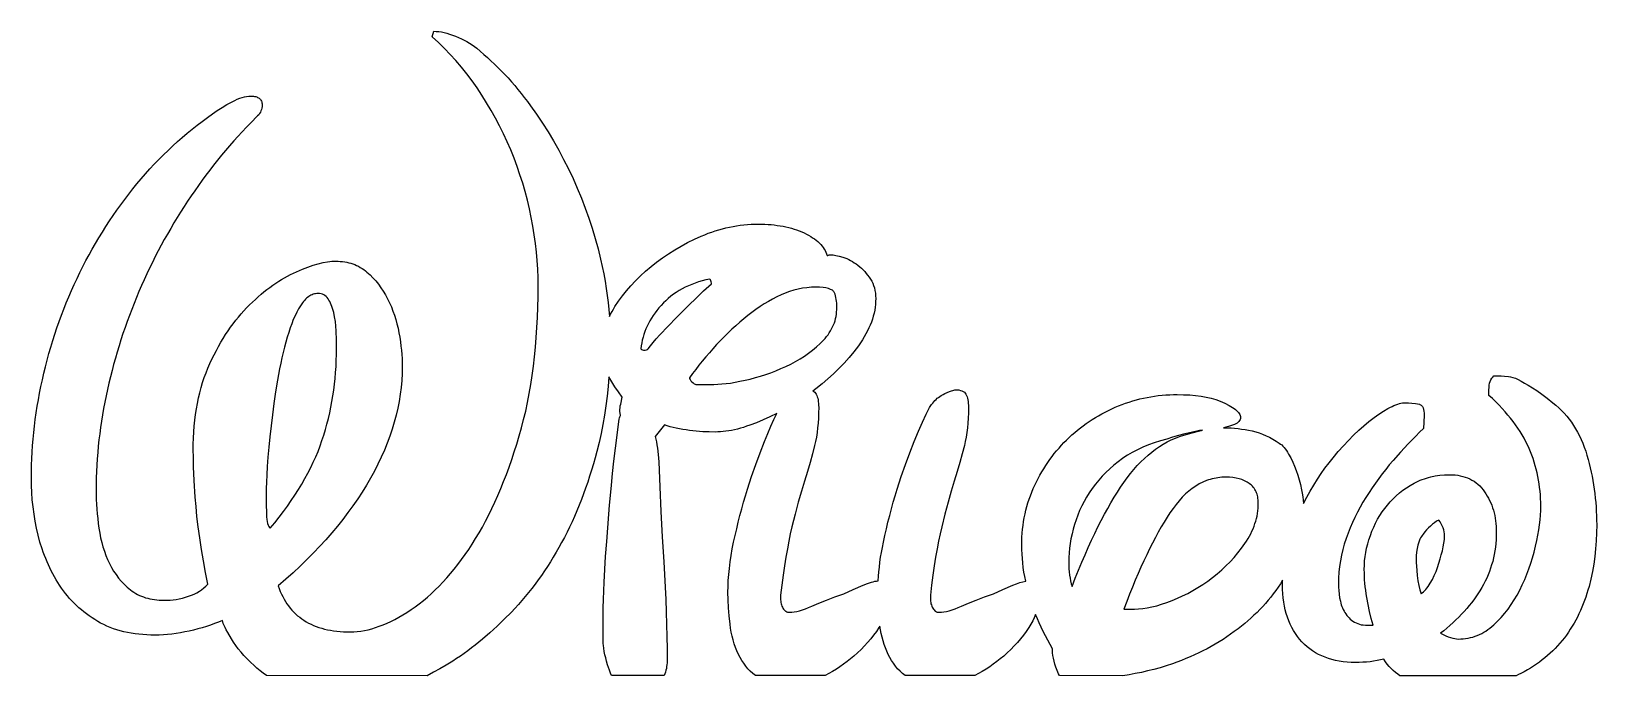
# Model space of a CAD drawing. Extents: x 43 to 208, y 24 to 92.
import ezdxf

# ---------------------------------------------------------------- set-up
doc = ezdxf.new("R2010")
doc.units = 0
doc.layers.add('CAMADA_1', color=18, linetype='CONTINUOUS')

msp = doc.modelspace()

# ---------------------------------------------------------------- linework, layer by layer
at = {"layer": 'CAMADA_1'}
for points in [[(67.63, 23.82), (67.28, 24.08), (66.93, 24.34), (66.61, 24.61), (66.3, 24.89), (65.92, 25.24), (65.57, 25.59), (65.24, 25.95), (64.93, 26.3), (64.64, 26.65), (64.38, 27), (64.13, 27.35), (63.91, 27.71), (63.53, 28.35), (63.37, 28.64), (63.25, 28.89), (63.14, 29.12), (63.06, 29.31), (63, 29.48), (62.97, 29.62), (62.56, 29.46), (62.14, 29.3), (61.72, 29.15), (61.28, 29.01), (60.84, 28.87), (60.39, 28.75), (59.94, 28.63), (59.47, 28.52), (59, 28.42), (58.54, 28.33), (58.09, 28.26), (57.64, 28.2), (57.19, 28.15), (56.75, 28.12), (56.32, 28.1), (55.89, 28.09), (55.44, 28.09), (55.01, 28.11), (54.58, 28.14), (54.17, 28.18), (53.76, 28.23), (53.36, 28.29), (52.96, 28.37), (52.58, 28.45), (52.21, 28.55), (51.84, 28.66), (51.49, 28.77), (51.14, 28.91), (50.8, 29.05), (50.47, 29.2), (50.14, 29.36), (49.83, 29.54), (49.52, 29.72), (49.23, 29.92), (48.94, 30.11), (48.65, 30.32), (48.38, 30.53), (48.11, 30.75), (47.85, 30.98), (47.59, 31.21), (47.34, 31.45), (47.1, 31.7), (46.87, 31.96), (46.65, 32.22), (46.43, 32.49), (46.22, 32.76), (46.02, 33.05), (45.82, 33.34), (45.63, 33.63), (45.45, 33.93), (45.27, 34.24), (45.1, 34.55), (44.94, 34.86), (44.78, 35.18), (44.63, 35.5), (44.49, 35.83), (44.35, 36.16), (44.22, 36.5), (44.09, 36.84), (43.97, 37.19), (43.75, 37.9), (43.56, 38.63), (43.39, 39.36), (43.24, 40.1), (43.12, 40.85), (43.02, 41.6), (42.94, 42.35), (42.88, 43.11), (42.85, 43.87), (42.84, 44.64), (42.84, 45.32), (42.86, 46.01), (42.88, 46.69), (42.92, 47.38), (42.96, 48.06), (43.02, 48.75), (43.09, 49.44), (43.17, 50.13), (43.25, 50.82), (43.35, 51.51), (43.46, 52.21), (43.58, 52.9), (43.71, 53.6), (43.85, 54.29), (44, 54.99), (44.16, 55.69), (44.33, 56.38), (44.51, 57.08), (44.69, 57.76), (44.89, 58.45), (45.1, 59.13), (45.31, 59.8), (45.53, 60.47), (45.77, 61.14), (46.01, 61.8), (46.26, 62.46), (46.52, 63.11), (46.79, 63.76), (47.07, 64.4), (47.35, 65.04), (47.65, 65.68), (47.95, 66.31), (48.27, 66.93), (48.59, 67.56), (48.92, 68.17), (49.26, 68.78), (49.6, 69.38), (49.96, 69.98), (50.32, 70.57), (50.69, 71.16), (51.07, 71.74), (51.46, 72.32), (51.86, 72.89), (52.26, 73.45), (52.68, 74.01), (53.1, 74.56), (53.53, 75.11), (53.97, 75.65), (54.41, 76.18), (54.87, 76.71), (55.33, 77.22), (55.79, 77.73), (56.27, 78.22), (56.75, 78.71), (57.24, 79.18), (57.73, 79.65), (58.23, 80.11), (58.74, 80.55), (59.26, 80.99), (59.78, 81.42), (60.31, 81.83), (60.85, 82.24), (61.39, 82.64), (61.94, 83.03), (62.42, 83.37), (62.93, 83.69), (63.45, 84), (63.99, 84.31), (64.27, 84.45), (64.53, 84.57), (64.79, 84.67), (65.04, 84.76), (65.28, 84.82), (65.51, 84.87), (65.74, 84.9), (65.95, 84.91), (66.1, 84.9), (66.23, 84.89), (66.36, 84.87), (66.48, 84.85), (66.58, 84.81), (66.68, 84.77), (66.77, 84.73), (66.85, 84.67), (66.92, 84.61), (66.98, 84.54), (67.03, 84.46), (67.07, 84.38), (67.11, 84.29), (67.13, 84.19), (67.14, 84.08), (67.15, 83.97), (67.14, 83.8), (67.12, 83.64), (67.08, 83.49), (67.03, 83.34), (66.97, 83.2), (66.88, 83.06), (66.79, 82.94), (66.68, 82.82), (65.95, 82.09), (65.5, 81.62), (65.05, 81.14), (64.6, 80.66), (64.16, 80.17), (63.73, 79.67), (63.3, 79.17), (62.87, 78.66), (62.46, 78.15), (62.04, 77.62), (61.64, 77.1), (61.23, 76.57), (60.84, 76.03), (60.44, 75.48), (60.06, 74.93), (59.68, 74.38), (59.3, 73.82), (58.93, 73.25), (58.57, 72.68), (58.21, 72.1), (57.86, 71.53), (57.52, 70.94), (57.18, 70.36), (56.85, 69.77), (56.53, 69.18), (56.21, 68.58), (55.9, 67.98), (55.6, 67.38), (55.3, 66.77), (55.01, 66.16), (54.73, 65.54), (54.45, 64.93), (54.18, 64.3), (53.92, 63.68), (53.66, 63.05), (53.41, 62.42), (53.17, 61.79), (52.94, 61.15), (52.71, 60.51), (52.49, 59.87), (52.28, 59.23), (52.08, 58.58), (51.88, 57.93), (51.69, 57.28), (51.51, 56.63), (51.34, 55.97), (51.17, 55.31), (51.01, 54.65), (50.85, 53.98), (50.71, 53.31), (50.57, 52.65), (50.45, 51.98), (50.33, 51.32), (50.22, 50.65), (50.13, 49.99), (50.04, 49.32), (49.96, 48.66), (49.89, 48), (49.83, 47.33), (49.78, 46.67), (49.73, 46.01), (49.7, 45.34), (49.68, 44.68), (49.66, 44.02), (49.66, 43.36), (49.66, 42.87), (49.68, 42.37), (49.7, 41.88), (49.73, 41.38), (49.78, 40.87), (49.83, 40.37), (49.89, 39.86), (49.96, 39.35), (50.04, 38.84), (50.14, 38.35), (50.25, 37.87), (50.38, 37.4), (50.53, 36.94), (50.69, 36.5), (50.87, 36.06), (51.07, 35.64), (51.28, 35.23), (51.51, 34.84), (51.76, 34.47), (52.03, 34.11), (52.31, 33.78), (52.62, 33.46), (52.94, 33.15), (53.29, 32.87), (53.46, 32.73), (53.65, 32.61), (53.84, 32.49), (54.03, 32.38), (54.24, 32.28), (54.44, 32.19), (54.66, 32.11), (54.87, 32.03), (55.1, 31.97), (55.33, 31.91), (55.56, 31.87), (55.8, 31.83), (56.05, 31.8), (56.3, 31.77), (56.56, 31.76), (56.83, 31.76), (57.15, 31.76), (57.47, 31.78), (57.79, 31.82), (58.11, 31.86), (58.43, 31.92), (58.75, 32), (59.07, 32.08), (59.39, 32.18), (59.7, 32.3), (59.99, 32.42), (60.27, 32.56), (60.54, 32.72), (60.78, 32.88), (61.02, 33.06), (61.23, 33.26), (61.43, 33.46), (61.19, 34.7), (60.96, 35.92), (60.76, 37.13), (60.58, 38.33), (60.42, 39.49), (60.29, 40.6), (60.19, 41.65), (60.11, 42.63), (60, 44.39), (59.94, 45.83), (59.91, 46.9), (59.9, 47.54), (59.9, 48.21), (59.92, 48.86), (59.96, 49.5), (60.01, 50.13), (60.07, 50.75), (60.14, 51.35), (60.23, 51.94), (60.33, 52.52), (60.45, 53.09), (60.58, 53.64), (60.72, 54.18), (60.88, 54.71), (61.05, 55.23), (61.24, 55.74), (61.43, 56.23), (61.65, 56.71), (61.87, 57.18), (62.09, 57.64), (62.33, 58.09), (62.56, 58.52), (62.81, 58.95), (63.05, 59.36), (63.31, 59.76), (63.57, 60.16), (63.83, 60.54), (64.1, 60.91), (64.37, 61.27), (64.65, 61.61), (64.94, 61.95), (65.23, 62.28), (65.52, 62.59), (65.83, 62.9), (66.13, 63.19), (66.44, 63.47), (66.74, 63.75), (67.05, 64.01), (67.35, 64.26), (67.66, 64.51), (67.97, 64.74), (68.28, 64.96), (68.59, 65.18), (68.9, 65.38), (69.21, 65.58), (69.52, 65.76), (69.83, 65.93), (70.15, 66.1), (70.46, 66.25), (70.77, 66.39), (71.39, 66.65), (71.98, 66.88), (72.54, 67.07), (73.07, 67.23), (73.57, 67.35), (74.05, 67.43), (74.27, 67.46), (74.49, 67.49), (74.71, 67.5), (74.91, 67.5), (75.15, 67.5), (75.39, 67.48), (75.62, 67.46), (75.85, 67.43), (76.08, 67.39), (76.29, 67.34), (76.51, 67.28), (76.71, 67.21), (76.92, 67.14), (77.11, 67.05), (77.31, 66.96), (77.49, 66.85), (77.68, 66.74), (77.86, 66.62), (78.03, 66.49), (78.2, 66.35), (78.52, 66.06), (78.83, 65.74), (79.12, 65.42), (79.4, 65.07), (79.67, 64.71), (79.92, 64.34), (80.15, 63.94), (80.37, 63.54), (80.58, 63.12), (80.77, 62.69), (80.94, 62.25), (81.1, 61.81), (81.24, 61.36), (81.36, 60.9), (81.47, 60.43), (81.57, 59.95), (81.65, 59.48), (81.72, 59.01), (81.77, 58.56), (81.82, 58.11), (81.86, 57.67), (81.89, 57.24), (81.9, 56.82), (81.91, 56.41), (81.89, 55.68), (81.86, 54.94), (81.79, 54.2), (81.7, 53.47), (81.58, 52.73), (81.44, 52), (81.27, 51.26), (81.08, 50.53), (80.85, 49.79), (80.61, 49.05), (80.33, 48.32), (80.04, 47.58), (79.71, 46.85), (79.36, 46.11), (78.98, 45.38), (78.58, 44.64), (78.15, 43.91), (77.7, 43.17), (77.22, 42.45), (76.72, 41.72), (76.2, 41), (75.65, 40.28), (75.08, 39.57), (74.49, 38.86), (73.87, 38.15), (73.22, 37.45), (72.55, 36.75), (71.86, 36.05), (71.15, 35.36), (70.41, 34.66), (69.64, 33.98), (68.85, 33.29), (68.96, 32.99), (69.07, 32.7), (69.2, 32.42), (69.33, 32.15), (69.47, 31.89), (69.62, 31.64), (69.77, 31.4), (69.94, 31.17), (70.11, 30.94), (70.29, 30.73), (70.48, 30.52), (70.68, 30.33), (70.89, 30.14), (71.11, 29.97), (71.33, 29.8), (71.56, 29.65), (71.8, 29.5), (72.05, 29.36), (72.31, 29.23), (72.58, 29.11), (72.86, 29.01), (73.14, 28.91), (73.43, 28.82), (73.73, 28.73), (74.04, 28.66), (74.36, 28.6), (74.69, 28.55), (75.02, 28.51), (75.37, 28.47), (75.72, 28.45), (76.08, 28.44), (76.45, 28.43), (76.81, 28.44), (77.18, 28.47), (77.56, 28.51), (77.93, 28.58), (78.32, 28.66), (78.71, 28.76), (79.1, 28.88), (79.5, 29.02), (79.9, 29.17), (80.31, 29.35), (80.72, 29.54), (81.13, 29.75), (81.55, 29.98), (81.98, 30.23), (82.41, 30.49), (82.85, 30.78), (83.28, 31.08), (83.71, 31.4), (84.14, 31.73), (84.56, 32.09), (84.98, 32.46), (85.39, 32.85), (85.8, 33.25), (86.2, 33.68), (86.61, 34.12), (87, 34.58), (87.39, 35.05), (87.78, 35.54), (88.16, 36.05), (88.54, 36.58), (88.92, 37.12), (89.29, 37.69), (89.65, 38.27), (90.01, 38.86), (90.36, 39.48), (90.7, 40.11), (91.03, 40.76), (91.36, 41.43), (91.68, 42.11), (92, 42.82), (92.3, 43.54), (92.6, 44.27), (92.89, 45.03), (93.17, 45.8), (93.45, 46.6), (93.72, 47.4), (93.98, 48.23), (94.23, 49.08), (94.48, 49.94), (94.7, 50.82), (94.92, 51.71), (95.11, 52.62), (95.29, 53.55), (95.46, 54.49), (95.6, 55.46), (95.74, 56.43), (95.86, 57.43), (95.96, 58.44), (96.04, 59.47), (96.11, 60.51), (96.17, 61.57), (96.21, 62.65), (96.23, 63.75), (96.24, 64.86), (96.23, 65.76), (96.19, 66.65), (96.14, 67.56), (96.06, 68.46), (95.96, 69.37), (95.83, 70.28), (95.68, 71.19), (95.51, 72.11), (95.32, 73.02), (95.11, 73.93), (94.87, 74.83), (94.61, 75.72), (94.32, 76.61), (94.02, 77.49), (93.69, 78.37), (93.34, 79.23), (92.97, 80.09), (92.57, 80.94), (92.16, 81.77), (91.73, 82.59), (91.28, 83.4), (90.8, 84.2), (90.31, 84.99), (89.8, 85.76), (89.27, 86.51), (88.72, 87.25), (88.15, 87.95), (87.57, 88.64), (86.97, 89.3), (86.35, 89.93), (85.72, 90.55), (85.06, 91.13), (85.23, 91.73), (85.49, 91.72), (85.76, 91.7), (86.04, 91.66), (86.32, 91.6), (86.61, 91.53), (86.91, 91.44), (87.22, 91.34), (87.54, 91.22), (87.85, 91.09), (88.16, 90.95), (88.45, 90.8), (88.73, 90.64), (89, 90.48), (89.27, 90.31), (89.52, 90.13), (89.76, 89.94), (90.14, 89.63), (90.52, 89.3), (90.89, 88.97), (91.26, 88.63), (91.63, 88.28), (91.99, 87.93), (92.35, 87.56), (92.71, 87.19), (93.06, 86.81), (93.41, 86.41), (93.76, 86.01), (94.1, 85.6), (94.44, 85.19), (94.77, 84.76), (95.1, 84.33), (95.43, 83.88), (96.07, 82.98), (96.68, 82.06), (97.28, 81.12), (97.85, 80.17), (98.4, 79.2), (98.92, 78.22), (99.43, 77.22), (99.91, 76.2), (100.36, 75.18), (100.79, 74.14), (101.2, 73.09), (101.57, 72.03), (101.92, 70.97), (102.24, 69.89), (102.54, 68.81), (102.81, 67.72), (102.98, 66.94), (103.14, 66.17), (103.28, 65.4), (103.41, 64.64), (103.51, 63.89), (103.61, 63.14), (103.68, 62.4), (103.74, 61.67), (103.87, 61.93), (104.02, 62.19), (104.17, 62.45), (104.33, 62.71), (104.71, 63.28), (105.11, 63.84), (105.54, 64.39), (106, 64.92), (106.49, 65.44), (107.01, 65.95), (107.55, 66.45), (108.13, 66.94), (108.72, 67.41), (109.34, 67.86), (109.97, 68.29), (110.62, 68.7), (111.29, 69.09), (111.98, 69.46), (112.69, 69.81), (113.42, 70.14), (113.78, 70.29), (114.15, 70.44), (114.52, 70.57), (114.89, 70.7), (115.27, 70.81), (115.64, 70.92), (116.02, 71.01), (116.39, 71.1), (116.77, 71.17), (117.14, 71.24), (117.52, 71.29), (117.9, 71.34), (118.28, 71.37), (118.66, 71.4), (119.05, 71.41), (119.43, 71.42), (120.12, 71.4), (120.46, 71.38), (120.79, 71.36), (121.11, 71.32), (121.43, 71.28), (121.74, 71.24), (122.04, 71.18), (122.34, 71.12), (122.63, 71.05), (122.92, 70.97), (123.2, 70.89), (123.47, 70.8), (123.74, 70.7), (124, 70.59), (124.25, 70.48), (124.49, 70.36), (124.73, 70.24), (124.95, 70.11), (125.15, 69.98), (125.35, 69.84), (125.53, 69.7), (125.7, 69.56), (125.86, 69.41), (126.01, 69.26), (126.14, 69.1), (126.26, 68.95), (126.37, 68.78), (126.47, 68.62), (126.55, 68.44), (126.62, 68.27), (126.68, 68.09), (126.76, 68.1), (126.81, 68.13), (126.84, 68.15), (126.88, 68.16), (127.02, 68.17), (127.3, 68.16), (127.61, 68.11), (127.96, 68.03), (128.34, 67.92), (128.55, 67.85), (128.75, 67.77), (128.95, 67.68), (129.14, 67.58), (129.34, 67.47), (129.54, 67.34), (129.73, 67.21), (129.92, 67.07), (130.11, 66.91), (130.29, 66.75), (130.47, 66.58), (130.64, 66.4), (130.8, 66.22), (130.95, 66.03), (131.1, 65.82), (131.25, 65.62), (131.38, 65.4), (131.49, 65.17), (131.58, 64.93), (131.66, 64.68), (131.72, 64.42), (131.77, 64.14), (131.79, 63.86), (131.8, 63.57), (131.79, 63.26), (131.77, 62.95), (131.74, 62.64), (131.69, 62.33), (131.62, 62.02), (131.54, 61.71), (131.45, 61.39), (131.34, 61.08), (131.22, 60.77), (131.08, 60.46), (130.93, 60.15), (130.77, 59.83), (130.59, 59.52), (130.4, 59.21), (130.19, 58.89), (129.97, 58.58), (129.49, 57.96), (129, 57.35), (128.48, 56.76), (127.93, 56.19), (127.36, 55.63), (126.76, 55.09), (126.14, 54.56), (125.49, 54.06), (125.16, 53.81), (125.28, 53.75), (125.38, 53.68), (125.47, 53.59), (125.53, 53.49), (125.59, 53.36), (125.64, 53.22), (125.69, 53.07), (125.72, 52.9), (125.75, 52.72), (125.77, 52.52), (125.78, 52.31), (125.79, 52.08), (125.78, 51.51), (125.76, 50.97), (125.73, 50.44), (125.68, 49.93), (125.62, 49.43), (125.55, 48.96), (125.46, 48.51), (125.36, 48.07), (125.14, 47.2), (124.88, 46.28), (124.6, 45.32), (124.3, 44.32), (123.97, 43.25), (123.64, 42.09), (123.31, 40.84), (122.97, 39.5), (122.8, 38.78), (122.64, 38.01), (122.49, 37.18), (122.33, 36.31), (122.19, 35.38), (122.05, 34.4), (121.91, 33.37), (121.78, 32.29), (121.78, 31.95), (121.78, 31.8), (121.79, 31.66), (121.81, 31.52), (121.84, 31.39), (121.88, 31.27), (121.92, 31.15), (121.97, 31.03), (122.03, 30.92), (122.1, 30.82), (122.17, 30.74), (122.25, 30.66), (122.33, 30.6), (122.42, 30.56), (122.51, 30.52), (122.61, 30.5), (122.72, 30.5), (122.96, 30.51), (123.22, 30.54), (123.49, 30.59), (123.77, 30.66), (124.07, 30.75), (124.39, 30.86), (124.72, 30.99), (125.06, 31.14), (125.8, 31.46), (126.61, 31.79), (127.49, 32.12), (128.43, 32.46), (129.41, 32.9), (130.48, 33.35), (130.93, 33.53), (131.34, 33.67), (131.53, 33.72), (131.71, 33.76), (131.88, 33.79), (132.05, 33.81), (132.08, 34.29), (132.12, 34.77), (132.18, 35.27), (132.24, 35.77), (132.32, 36.29), (132.4, 36.81), (132.5, 37.34), (132.61, 37.88), (132.76, 38.59), (132.92, 39.3), (133.09, 40), (133.27, 40.7), (133.46, 41.4), (133.65, 42.09), (133.85, 42.78), (134.06, 43.46), (134.49, 44.8), (134.93, 46.09), (135.39, 47.32), (135.85, 48.5), (136.3, 49.58), (136.72, 50.54), (137.11, 51.38), (137.47, 52.08), (137.69, 52.4), (137.8, 52.55), (137.92, 52.69), (138.04, 52.82), (138.16, 52.94), (138.28, 53.05), (138.41, 53.15), (138.55, 53.24), (138.71, 53.34), (138.89, 53.44), (139.09, 53.54), (139.56, 53.75), (140.12, 53.96), (140.34, 53.95), (140.54, 53.93), (140.72, 53.89), (140.88, 53.84), (141.02, 53.77), (141.14, 53.69), (141.24, 53.6), (141.31, 53.49), (141.37, 53.36), (141.42, 53.22), (141.47, 53.07), (141.5, 52.9), (141.53, 52.72), (141.55, 52.52), (141.56, 52.31), (141.57, 52.08), (141.56, 51.51), (141.54, 50.97), (141.51, 50.44), (141.46, 49.93), (141.4, 49.43), (141.33, 48.96), (141.24, 48.51), (141.14, 48.07), (140.91, 47.2), (140.66, 46.28), (140.38, 45.32), (140.07, 44.32), (139.75, 43.25), (139.42, 42.09), (139.09, 40.84), (138.75, 39.5), (138.58, 38.78), (138.42, 38.01), (138.26, 37.18), (138.11, 36.31), (137.96, 35.38), (137.82, 34.4), (137.69, 33.37), (137.56, 32.29), (137.56, 31.95), (137.56, 31.8), (137.57, 31.66), (137.59, 31.52), (137.62, 31.39), (137.66, 31.27), (137.7, 31.15), (137.75, 31.03), (137.81, 30.92), (137.88, 30.82), (137.95, 30.74), (138.03, 30.66), (138.11, 30.6), (138.2, 30.56), (138.29, 30.52), (138.39, 30.5), (138.49, 30.5), (138.74, 30.51), (138.99, 30.54), (139.26, 30.59), (139.55, 30.66), (139.85, 30.75), (140.17, 30.86), (140.5, 30.99), (140.84, 31.14), (141.58, 31.46), (142.39, 31.79), (143.26, 32.12), (144.21, 32.46), (145.19, 32.9), (146.26, 33.35), (146.63, 33.5), (146.98, 33.62), (147.3, 33.72), (147.6, 33.78), (147.5, 34.26), (147.42, 34.74), (147.35, 35.22), (147.29, 35.7), (147.25, 36.17), (147.22, 36.64), (147.2, 37.11), (147.19, 37.58), (147.2, 38), (147.21, 38.42), (147.24, 38.84), (147.28, 39.25), (147.33, 39.66), (147.38, 40.06), (147.45, 40.46), (147.53, 40.86), (147.62, 41.25), (147.73, 41.64), (147.84, 42.03), (147.96, 42.41), (148.09, 42.78), (148.24, 43.16), (148.39, 43.53), (148.56, 43.89), (148.73, 44.25), (148.91, 44.6), (149.1, 44.95), (149.3, 45.29), (149.5, 45.63), (149.71, 45.96), (149.92, 46.28), (150.15, 46.6), (150.38, 46.91), (150.61, 47.22), (150.86, 47.52), (151.11, 47.81), (151.37, 48.1), (151.63, 48.38), (151.9, 48.65), (152.18, 48.92), (152.47, 49.19), (152.76, 49.44), (153.05, 49.69), (153.36, 49.93), (153.66, 50.16), (153.97, 50.39), (154.29, 50.61), (154.61, 50.82), (154.94, 51.03), (155.28, 51.22), (155.61, 51.41), (155.96, 51.59), (156.31, 51.77), (156.66, 51.94), (157.02, 52.1), (157.39, 52.25), (157.76, 52.39), (158.13, 52.53), (158.5, 52.66), (158.88, 52.77), (159.26, 52.88), (159.64, 52.98), (160.02, 53.07), (160.4, 53.15), (160.79, 53.22), (161.18, 53.28), (161.57, 53.33), (161.97, 53.37), (162.37, 53.4), (162.77, 53.43), (163.17, 53.44), (163.57, 53.44), (164.24, 53.43), (164.88, 53.4), (165.49, 53.35), (166.07, 53.27), (166.62, 53.18), (167.14, 53.06), (167.63, 52.92), (168.09, 52.76), (168.59, 52.53), (169.03, 52.3), (169.39, 52.08), (169.55, 51.97), (169.69, 51.87), (169.82, 51.76), (169.93, 51.66), (170.02, 51.55), (170.09, 51.45), (170.15, 51.35), (170.19, 51.25), (170.22, 51.15), (170.23, 51.06), (170.22, 50.93), (170.19, 50.82), (170.14, 50.71), (170.07, 50.61), (169.98, 50.52), (169.87, 50.43), (169.74, 50.36), (169.59, 50.29), (169.27, 50.17), (168.98, 50.07), (168.7, 50), (168.43, 49.95), (168.52, 49.95), (168.88, 49.94), (169.25, 49.93), (169.61, 49.9), (169.98, 49.86), (170.35, 49.81), (170.72, 49.75), (171.09, 49.69), (171.46, 49.61), (171.83, 49.51), (172.2, 49.4), (172.56, 49.27), (172.92, 49.11), (173.28, 48.95), (173.63, 48.76), (173.98, 48.55), (174.32, 48.33), (174.45, 48.23), (174.57, 48.13), (174.7, 48), (174.82, 47.87), (174.94, 47.72), (175.06, 47.55), (175.18, 47.37), (175.3, 47.17), (175.53, 46.76), (175.74, 46.33), (175.93, 45.89), (176.11, 45.43), (176.28, 44.95), (176.42, 44.45), (176.55, 43.95), (176.67, 43.42), (176.74, 43.04), (176.79, 42.67), (176.84, 42.32), (176.86, 41.98), (177.21, 42.64), (177.57, 43.28), (177.94, 43.91), (178.33, 44.52), (178.72, 45.11), (179.13, 45.69), (179.56, 46.25), (179.99, 46.79), (180.53, 47.43), (181.07, 48.05), (181.62, 48.62), (182.15, 49.17), (182.69, 49.68), (183.23, 50.16), (183.76, 50.6), (184.3, 51.01), (184.82, 51.38), (185.31, 51.7), (185.77, 51.97), (185.98, 52.09), (186.2, 52.2), (186.4, 52.29), (186.6, 52.37), (186.79, 52.44), (186.97, 52.49), (187.14, 52.54), (187.31, 52.57), (187.47, 52.59), (187.62, 52.59), (187.94, 52.58), (188.29, 52.55), (188.66, 52.5), (189.08, 52.42), (189.14, 52.4), (189.2, 52.36), (189.25, 52.33), (189.3, 52.28), (189.39, 52.17), (189.46, 52.04), (189.52, 51.87), (189.55, 51.68), (189.58, 51.47), (189.59, 51.23), (189.5, 49.86), (189.1, 49.47), (188.69, 49.07), (187.89, 48.25), (187.09, 47.39), (186.3, 46.49), (185.91, 46.03), (185.53, 45.56), (185.16, 45.09), (184.8, 44.6), (184.45, 44.12), (184.1, 43.62), (183.77, 43.12), (183.44, 42.61), (183.13, 42.09), (182.83, 41.57), (182.55, 41.04), (182.28, 40.5), (182.03, 39.95), (181.79, 39.39), (181.56, 38.83), (181.35, 38.26), (181.16, 37.68), (181, 37.1), (180.86, 36.51), (180.75, 35.91), (180.66, 35.31), (180.59, 34.71), (180.56, 34.1), (180.54, 33.48), (180.55, 33.14), (180.58, 32.78), (180.62, 32.41), (180.67, 32.03), (180.75, 31.66), (180.8, 31.47), (180.85, 31.3), (180.92, 31.12), (180.98, 30.95), (181.06, 30.79), (181.14, 30.62), (181.23, 30.47), (181.33, 30.32), (181.43, 30.17), (181.55, 30.04), (181.67, 29.91), (181.8, 29.78), (181.93, 29.67), (182.08, 29.56), (182.23, 29.46), (182.4, 29.37), (182.58, 29.3), (182.76, 29.24), (182.96, 29.19), (183.17, 29.16), (183.39, 29.14), (183.62, 29.13), (184.21, 29.13), (184.01, 29.86), (183.83, 30.59), (183.67, 31.33), (183.53, 32.07), (183.47, 32.45), (183.42, 32.82), (183.37, 33.19), (183.34, 33.56), (183.31, 33.92), (183.29, 34.29), (183.28, 34.65), (183.27, 35.02), (183.28, 35.47), (183.31, 35.91), (183.36, 36.36), (183.43, 36.81), (183.52, 37.26), (183.63, 37.7), (183.76, 38.15), (183.91, 38.6), (184.08, 39.04), (184.27, 39.47), (184.47, 39.89), (184.68, 40.3), (184.91, 40.69), (185.16, 41.07), (185.43, 41.44), (185.71, 41.8), (186, 42.14), (186.31, 42.47), (186.64, 42.78), (186.99, 43.08), (187.34, 43.36), (187.72, 43.62), (188.11, 43.87), (188.52, 44.1), (188.73, 44.21), (188.94, 44.31), (189.16, 44.41), (189.38, 44.49), (189.6, 44.58), (189.82, 44.65), (190.05, 44.72), (190.28, 44.77), (190.75, 44.87), (191.23, 44.94), (191.73, 44.98), (192.23, 45), (192.54, 44.99), (192.83, 44.97), (193.12, 44.94), (193.39, 44.89), (193.66, 44.82), (193.91, 44.75), (194.16, 44.66), (194.4, 44.55), (194.62, 44.43), (194.84, 44.3), (195.05, 44.15), (195.25, 43.99), (195.44, 43.82), (195.61, 43.63), (195.78, 43.42), (195.94, 43.21), (196.09, 42.98), (196.23, 42.75), (196.36, 42.51), (196.48, 42.27), (196.59, 42.02), (196.7, 41.77), (196.79, 41.51), (196.87, 41.25), (196.94, 40.98), (197.01, 40.7), (197.06, 40.42), (197.1, 40.14), (197.14, 39.85), (197.16, 39.55), (197.17, 39.25), (197.18, 38.94), (197.17, 38.54), (197.16, 38.14), (197.13, 37.75), (197.08, 37.36), (197.03, 36.98), (196.96, 36.6), (196.89, 36.23), (196.8, 35.86), (196.69, 35.5), (196.58, 35.14), (196.45, 34.79), (196.32, 34.44), (196.17, 34.1), (196, 33.76), (195.83, 33.43), (195.64, 33.1), (195.45, 32.77), (195.24, 32.45), (195.02, 32.14), (194.8, 31.82), (194.56, 31.51), (194.31, 31.2), (194.06, 30.89), (193.79, 30.59), (193.51, 30.29), (193.22, 30), (192.93, 29.7), (192.62, 29.41), (192.3, 29.12), (191.98, 28.84), (191.64, 28.56), (191.29, 28.28), (191.58, 28.14), (191.86, 28.02), (192.12, 27.91), (192.36, 27.83), (192.59, 27.76), (192.8, 27.72), (192.99, 27.69), (193.17, 27.68), (193.43, 27.69), (193.7, 27.7), (193.95, 27.73), (194.2, 27.77), (194.45, 27.83), (194.7, 27.89), (194.94, 27.97), (195.17, 28.05), (195.41, 28.15), (195.64, 28.26), (195.86, 28.39), (196.08, 28.52), (196.3, 28.67), (196.51, 28.82), (196.72, 28.99), (196.92, 29.17), (197.32, 29.56), (197.7, 29.96), (198.07, 30.39), (198.42, 30.84), (198.75, 31.31), (199.07, 31.8), (199.37, 32.31), (199.65, 32.84), (199.92, 33.39), (200.17, 33.95), (200.41, 34.51), (200.62, 35.08), (200.82, 35.66), (201.01, 36.25), (201.17, 36.84), (201.32, 37.45), (201.45, 38.05), (201.56, 38.62), (201.66, 39.18), (201.73, 39.72), (201.79, 40.24), (201.84, 40.74), (201.86, 41.21), (201.87, 41.67), (201.87, 42.08), (201.85, 42.48), (201.83, 42.87), (201.79, 43.27), (201.75, 43.66), (201.7, 44.05), (201.63, 44.43), (201.56, 44.82), (201.48, 45.2), (201.39, 45.57), (201.29, 45.95), (201.18, 46.32), (201.06, 46.69), (200.92, 47.05), (200.78, 47.41), (200.63, 47.77), (200.47, 48.13), (200.3, 48.48), (200.11, 48.84), (199.91, 49.19), (199.69, 49.55), (199.46, 49.9), (199.22, 50.25), (198.96, 50.6), (198.69, 50.95), (198.41, 51.29), (198.11, 51.64), (197.8, 51.99), (197.47, 52.33), (197.13, 52.67), (196.78, 53.02), (196.41, 53.36), (196.41, 53.96), (196.42, 54.2), (196.44, 54.43), (196.48, 54.64), (196.54, 54.83), (196.61, 55), (196.7, 55.16), (196.8, 55.29), (196.92, 55.41), (197.69, 55.41), (198.05, 55.4), (198.46, 55.36), (198.68, 55.33), (198.93, 55.26), (199.2, 55.16), (199.48, 55.02), (199.8, 54.86), (200.15, 54.66), (200.55, 54.43), (200.98, 54.17), (201.45, 53.86), (201.97, 53.5), (202.54, 53.07), (203.15, 52.59), (203.47, 52.33), (203.77, 52.06), (204.06, 51.77), (204.34, 51.48), (204.6, 51.17), (204.85, 50.85), (205.1, 50.52), (205.33, 50.18), (205.54, 49.83), (205.75, 49.47), (205.94, 49.09), (206.13, 48.7), (206.3, 48.31), (206.45, 47.9), (206.6, 47.48), (206.73, 47.05), (206.86, 46.61), (206.97, 46.17), (207.08, 45.72), (207.18, 45.28), (207.27, 44.83), (207.36, 44.37), (207.43, 43.92), (207.5, 43.46), (207.56, 43), (207.61, 42.54), (207.66, 42.08), (207.69, 41.61), (207.72, 41.14), (207.74, 40.66), (207.75, 40.19), (207.76, 39.71), (207.75, 38.86), (207.71, 38.02), (207.64, 37.2), (207.56, 36.38), (207.44, 35.58), (207.3, 34.78), (207.14, 34), (206.95, 33.23), (206.84, 32.84), (206.73, 32.47), (206.61, 32.1), (206.48, 31.74), (206.35, 31.38), (206.2, 31.02), (206.05, 30.68), (205.89, 30.34), (205.73, 30), (205.55, 29.67), (205.37, 29.35), (205.18, 29.03), (204.98, 28.71), (204.78, 28.41), (204.57, 28.1), (204.35, 27.81), (204.12, 27.52), (203.88, 27.24), (203.64, 26.96), (203.39, 26.69), (203.13, 26.43), (202.86, 26.18), (202.59, 25.94), (202.31, 25.7), (202.02, 25.47), (201.72, 25.24), (201.42, 25.03), (201.11, 24.82), (200.79, 24.62), (200.46, 24.42), (200.12, 24.23), (199.78, 24.06), (199.53, 23.93), (199.27, 23.81), (187.03, 23.81), (186.79, 23.98), (186.56, 24.16), (186.33, 24.35), (186.12, 24.56), (185.91, 24.79), (185.7, 25.03), (185.51, 25.28), (185.32, 25.55), (184.98, 25.47), (184.62, 25.4), (184.26, 25.34), (183.89, 25.29), (183.52, 25.25), (183.13, 25.23), (182.74, 25.21), (182.34, 25.21), (181.89, 25.22), (181.46, 25.24), (181.05, 25.28), (180.64, 25.34), (180.25, 25.42), (179.86, 25.51), (179.49, 25.62), (179.14, 25.75), (178.79, 25.9), (178.46, 26.06), (178.13, 26.23), (177.82, 26.43), (177.53, 26.64), (177.24, 26.87), (176.97, 27.12), (176.71, 27.38), (176.46, 27.66), (176.23, 27.95), (176.01, 28.26), (175.81, 28.57), (175.63, 28.9), (175.46, 29.25), (175.31, 29.6), (175.17, 29.97), (175.05, 30.36), (174.95, 30.75), (174.86, 31.16), (174.79, 31.58), (174.73, 32.02), (174.69, 32.46), (174.67, 32.92), (174.66, 33.4), (174.66, 33.63), (174.67, 33.87), (174.43, 33.5), (174.19, 33.14), (173.94, 32.79), (173.68, 32.44), (173.42, 32.1), (173.14, 31.77), (172.86, 31.44), (172.57, 31.11), (172.27, 30.8), (171.97, 30.49), (171.65, 30.18), (171.33, 29.88), (171, 29.59), (170.67, 29.3), (170.32, 29.02), (169.97, 28.75), (169.58, 28.46), (169.19, 28.18), (168.79, 27.9), (168.39, 27.64), (167.98, 27.38), (167.56, 27.13), (167.14, 26.89), (166.71, 26.66), (166.27, 26.43), (165.83, 26.21), (165.38, 26.01), (164.93, 25.8), (164.47, 25.61), (164.01, 25.43), (163.54, 25.25), (163.06, 25.08), (162.41, 24.86), (161.75, 24.66), (161.1, 24.48), (160.45, 24.31), (159.8, 24.16), (159.14, 24.03), (158.49, 23.91), (157.85, 23.81), (151.17, 23.82), (151.07, 24.01), (150.92, 24.37), (150.79, 24.71), (150.68, 25.04), (150.59, 25.36), (150.52, 25.66), (150.47, 25.95), (150.44, 26.22), (150.43, 26.49), (150.43, 26.66), (150.17, 27.11), (149.92, 27.57), (149.68, 28.02), (149.45, 28.47), (149.23, 28.92), (149.03, 29.37), (148.83, 29.81), (148.65, 30.26), (148.51, 29.92), (148.34, 29.58), (148.14, 29.23), (147.92, 28.88), (147.65, 28.47), (147.36, 28.08), (147.05, 27.7), (146.73, 27.32), (146.39, 26.95), (146.03, 26.59), (145.66, 26.23), (145.28, 25.89), (144.92, 25.59), (144.56, 25.3), (144.18, 25.02), (143.81, 24.76), (143.42, 24.5), (143.03, 24.26), (142.64, 24.03), (142.24, 23.82), (134.9, 23.82), (134.62, 24.05), (134.36, 24.29), (134.11, 24.55), (133.88, 24.83), (133.67, 25.12), (133.47, 25.42), (133.29, 25.73), (133.12, 26.06), (132.97, 26.4), (132.83, 26.76), (132.7, 27.12), (132.58, 27.49), (132.48, 27.87), (132.39, 28.25), (132.32, 28.65), (132.25, 29.05), (132.14, 28.88), (131.87, 28.47), (131.58, 28.08), (131.27, 27.7), (130.95, 27.32), (130.61, 26.95), (130.26, 26.59), (129.89, 26.23), (129.5, 25.89), (129.14, 25.59), (128.78, 25.3), (128.41, 25.02), (128.03, 24.76), (127.65, 24.5), (127.26, 24.26), (126.86, 24.03), (126.46, 23.82), (119.12, 23.82), (118.84, 24.05), (118.58, 24.29), (118.33, 24.55), (118.1, 24.83), (117.89, 25.12), (117.69, 25.42), (117.51, 25.73), (117.34, 26.06), (117.18, 26.43), (117.03, 26.8), (116.9, 27.19), (116.78, 27.58), (116.67, 27.99), (116.58, 28.4), (116.51, 28.83), (116.45, 29.26), (116.35, 30.13), (116.29, 30.98), (116.25, 31.81), (116.23, 32.63), (116.24, 33.23), (116.27, 33.85), (116.32, 34.49), (116.38, 35.13), (116.47, 35.8), (116.57, 36.48), (116.69, 37.17), (116.83, 37.88), (116.98, 38.59), (117.15, 39.3), (117.31, 40), (117.49, 40.7), (117.68, 41.4), (117.87, 42.09), (118.07, 42.78), (118.28, 43.46), (118.71, 44.8), (119.16, 46.09), (119.61, 47.32), (120.07, 48.5), (120.43, 49.35), (120.76, 50.13), (121.08, 50.83), (121.38, 51.46), (120.66, 51.1), (119.94, 50.77), (119.23, 50.47), (118.54, 50.21), (118.2, 50.1), (117.87, 49.99), (117.55, 49.9), (117.23, 49.81), (116.92, 49.74), (116.62, 49.67), (116.32, 49.62), (116.02, 49.57), (115.74, 49.54), (115.45, 49.51), (115.18, 49.5), (114.91, 49.49), (114.26, 49.5), (113.59, 49.53), (112.89, 49.59), (112.18, 49.66), (111.82, 49.71), (111.47, 49.76), (111.13, 49.83), (110.79, 49.9), (110.47, 49.98), (110.15, 50.06), (109.84, 50.16), (109.53, 50.26), (108.56, 49.04), (108.63, 48.75), (108.69, 48.46), (108.75, 48.14), (108.81, 47.81), (108.89, 47.11), (108.96, 46.34), (109.06, 43.73), (109.17, 41.11), (109.31, 38.46), (109.47, 35.81), (109.55, 34.48), (109.62, 33.15), (109.68, 31.84), (109.73, 30.53), (109.76, 29.22), (109.79, 27.93), (109.81, 26.64), (109.81, 25.35), (109.81, 25.16), (109.79, 24.97), (109.77, 24.77), (109.74, 24.58), (109.7, 24.39), (109.64, 24.2), (109.58, 24.01), (109.51, 23.82), (103.96, 23.82), (103.85, 24.09), (103.74, 24.38), (103.64, 24.67), (103.54, 24.97), (103.44, 25.33), (103.35, 25.69), (103.27, 26.03), (103.2, 26.38), (103.15, 26.7), (103.11, 26.98), (103.08, 27.21), (103.07, 27.4), (103.07, 30), (103.08, 30.95), (103.12, 31.84), (103.2, 33.67), (103.33, 36.36), (103.46, 37.95), (103.67, 40.84), (103.74, 41.77), (103.84, 42.79), (103.95, 43.91), (104.08, 45.11), (104.22, 46.41), (104.39, 47.8), (104.78, 50.86), (104.8, 50.98), (104.83, 51.08), (104.87, 51.18), (104.91, 51.25), (104.84, 51.71), (104.85, 51.88), (104.86, 52.06), (104.89, 52.25), (104.93, 52.43), (105.1, 53.16), (104.7, 53.72), (104.33, 54.26), (104, 54.8), (103.69, 55.33), (103.6, 54.29), (103.5, 53.27), (103.37, 52.26), (103.22, 51.26), (103.05, 50.29), (102.86, 49.33), (102.65, 48.38), (102.42, 47.45), (102.24, 46.79), (102.06, 46.13), (101.86, 45.48), (101.66, 44.84), (101.46, 44.21), (101.24, 43.59), (101.02, 42.97), (100.79, 42.37), (100.56, 41.77), (100.31, 41.19), (100.07, 40.61), (99.81, 40.04), (99.55, 39.48), (99.28, 38.93), (99, 38.39), (98.71, 37.86), (98.42, 37.33), (98.13, 36.82), (97.83, 36.31), (97.52, 35.82), (97.21, 35.33), (96.89, 34.85), (96.57, 34.37), (96.24, 33.91), (95.91, 33.46), (95.57, 33.01), (95.22, 32.58), (94.87, 32.15), (94.52, 31.73), (94.16, 31.32), (93.79, 30.91), (93.42, 30.52), (92.67, 29.76), (91.92, 29.03), (91.15, 28.34), (90.38, 27.67), (90, 27.36), (89.61, 27.04), (89.22, 26.74), (88.83, 26.45), (88.43, 26.16), (88.04, 25.89), (87.64, 25.62), (87.24, 25.36), (86.56, 24.94), (85.89, 24.54), (85.22, 24.17), (84.55, 23.81)], [(107.06, 58.28), (107.14, 58.2), (107.23, 58.15), (107.32, 58.12), (107.4, 58.11), (107.52, 58.12), (107.64, 58.15), (107.74, 58.2), (107.83, 58.28), (108.06, 58.59), (108.35, 58.94), (108.68, 59.32), (109.06, 59.73), (110.81, 61.56), (111.29, 62.05), (111.76, 62.53), (112.24, 63.01), (112.73, 63.48), (113.66, 64.36), (114.48, 65.1), (114.48, 65.19), (114.47, 65.31), (114.44, 65.42), (114.39, 65.52), (114.31, 65.62), (113.91, 65.52), (113.52, 65.42), (113.14, 65.31), (112.78, 65.19), (112.42, 65.05), (112.07, 64.91), (111.74, 64.75), (111.41, 64.58), (111.1, 64.4), (110.79, 64.21), (110.5, 64.01), (110.22, 63.8), (109.94, 63.58), (109.68, 63.34), (109.43, 63.1), (109.19, 62.84), (108.96, 62.58), (108.75, 62.31), (108.55, 62.05), (108.36, 61.77), (108.18, 61.5), (108.01, 61.22), (107.86, 60.94), (107.72, 60.66), (107.59, 60.37), (107.48, 60.08), (107.38, 59.79), (107.29, 59.49), (107.21, 59.19), (107.15, 58.89), (107.1, 58.59)], [(112.18, 55.21), (112.19, 55.12), (112.24, 55.02), (112.32, 54.9), (112.43, 54.78), (112.56, 54.67), (112.67, 54.59), (112.77, 54.54), (112.86, 54.52), (114.74, 54.52), (115.15, 54.53), (115.59, 54.56), (116.04, 54.6), (116.51, 54.66), (117, 54.74), (117.5, 54.84), (118.03, 54.95), (118.58, 55.08), (119.13, 55.23), (119.67, 55.39), (120.22, 55.56), (120.75, 55.75), (121.28, 55.96), (121.81, 56.18), (122.33, 56.41), (122.84, 56.66), (123.34, 56.92), (123.83, 57.2), (124.29, 57.49), (124.73, 57.8), (125.15, 58.12), (125.55, 58.46), (125.94, 58.81), (126.3, 59.17), (126.47, 59.36), (126.63, 59.55), (126.78, 59.75), (126.91, 59.95), (127.04, 60.15), (127.15, 60.36), (127.26, 60.57), (127.35, 60.78), (127.44, 61), (127.51, 61.22), (127.57, 61.45), (127.62, 61.68), (127.66, 61.91), (127.68, 62.15), (127.7, 62.39), (127.7, 62.63), (127.7, 62.86), (127.69, 63.08), (127.67, 63.29), (127.64, 63.48), (127.6, 63.67), (127.56, 63.85), (127.51, 64.01), (127.45, 64.16), (127.41, 64.24), (127.36, 64.3), (127.3, 64.37), (127.23, 64.43), (127.15, 64.48), (127.05, 64.53), (126.95, 64.57), (126.83, 64.61), (126.56, 64.68), (126.25, 64.72), (125.89, 64.75), (125.49, 64.76), (125.02, 64.75), (124.55, 64.71), (124.09, 64.65), (123.63, 64.56), (123.17, 64.45), (122.72, 64.31), (122.27, 64.14), (121.82, 63.95), (121.37, 63.74), (120.93, 63.51), (120.49, 63.27), (120.05, 63), (119.61, 62.72), (119.18, 62.42), (118.75, 62.11), (118.32, 61.78), (117.9, 61.43), (117.48, 61.07), (117.06, 60.7), (116.65, 60.33), (116.24, 59.94), (115.83, 59.54), (115.43, 59.13), (115.04, 58.71), (114.65, 58.28), (114.27, 57.85), (113.89, 57.41), (113.53, 56.98), (113.18, 56.54), (112.84, 56.1), (112.5, 55.65)], [(68, 39.35), (68.48, 39.94), (68.95, 40.52), (69.39, 41.11), (69.81, 41.69), (70.22, 42.27), (70.61, 42.85), (70.98, 43.43), (71.33, 44.01), (71.66, 44.59), (71.97, 45.17), (72.27, 45.74), (72.54, 46.32), (72.8, 46.89), (73.04, 47.46), (73.26, 48.04), (73.46, 48.61), (73.65, 49.18), (73.82, 49.76), (73.98, 50.34), (74.13, 50.92), (74.27, 51.51), (74.4, 52.11), (74.51, 52.71), (74.61, 53.31), (74.7, 53.92), (74.78, 54.53), (74.85, 55.14), (74.9, 55.76), (74.94, 56.39), (74.97, 57.02), (74.99, 57.65), (75, 58.29), (74.99, 59.18), (74.95, 60.17), (74.92, 60.67), (74.87, 61.16), (74.79, 61.63), (74.7, 62.09), (74.64, 62.3), (74.58, 62.51), (74.51, 62.71), (74.44, 62.9), (74.37, 63.07), (74.28, 63.24), (74.19, 63.39), (74.1, 63.54), (74, 63.67), (73.89, 63.78), (73.77, 63.87), (73.64, 63.95), (73.5, 64.01), (73.36, 64.06), (73.2, 64.08), (73.03, 64.09), (72.91, 64.09), (72.78, 64.07), (72.66, 64.05), (72.54, 64.01), (72.42, 63.97), (72.3, 63.91), (72.18, 63.85), (72.06, 63.77), (71.95, 63.69), (71.84, 63.59), (71.73, 63.49), (71.62, 63.37), (71.51, 63.25), (71.41, 63.11), (71.2, 62.81), (71, 62.48), (70.81, 62.12), (70.62, 61.74), (70.44, 61.34), (70.27, 60.91), (70.1, 60.46), (69.95, 59.98), (69.79, 59.48), (69.65, 58.96), (69.51, 58.43), (69.37, 57.89), (69.24, 57.33), (69.11, 56.76), (68.99, 56.17), (68.88, 55.57), (68.77, 54.96), (68.57, 53.73), (68.39, 52.52), (68.23, 51.32), (68.09, 50.14), (67.97, 49), (67.86, 47.9), (67.77, 46.86), (67.7, 45.88), (67.65, 44.98), (67.61, 44.2), (67.58, 43.55), (67.57, 43.02), (67.59, 42.01), (67.62, 40.84), (67.63, 40.55), (67.66, 40.29), (67.69, 40.05), (67.73, 39.85), (67.79, 39.68), (67.85, 39.54), (67.92, 39.43)], [(164.25, 49.18), (165.15, 49.41), (165.96, 49.61), (166.11, 49.67), (166.17, 49.69), (166.22, 49.69), (165.92, 49.64), (165.62, 49.58), (165.32, 49.51), (165.02, 49.43), (164.35, 49.3), (163.7, 49.14), (163.07, 48.96), (162.46, 48.75), (161.79, 48.57), (161.15, 48.37), (160.53, 48.14), (159.94, 47.9), (159.65, 47.77), (159.37, 47.63), (159.09, 47.49), (158.82, 47.34), (158.56, 47.19), (158.31, 47.04), (158.06, 46.87), (157.81, 46.7), (157.34, 46.36), (156.89, 46), (156.46, 45.62), (156.05, 45.23), (155.66, 44.83), (155.29, 44.42), (154.94, 43.99), (154.61, 43.55), (154.3, 43.1), (154.02, 42.64), (153.75, 42.17), (153.51, 41.7), (153.28, 41.23), (153.08, 40.74), (152.9, 40.25), (152.74, 39.75), (152.6, 39.25), (152.48, 38.75), (152.37, 38.25), (152.29, 37.76), (152.22, 37.26), (152.18, 36.77), (152.15, 36.28), (152.14, 35.79), (152.15, 35.43), (152.16, 35.08), (152.19, 34.75), (152.23, 34.42), (152.27, 34.11), (152.33, 33.8), (152.4, 33.51), (152.48, 33.23), (152.82, 34.1), (153.16, 34.95), (153.51, 35.77), (153.85, 36.57), (154.19, 37.34), (154.53, 38.09), (154.87, 38.81), (155.21, 39.51), (155.55, 40.18), (155.89, 40.83), (156.24, 41.45), (156.58, 42.05), (156.92, 42.62), (157.26, 43.17), (157.6, 43.69), (157.94, 44.19), (158.29, 44.66), (158.64, 45.12), (159, 45.55), (159.36, 45.96), (159.73, 46.34), (160.11, 46.71), (160.49, 47.05), (160.88, 47.38), (161.28, 47.68), (161.69, 47.96), (162.1, 48.22), (162.52, 48.45), (162.94, 48.67), (163.37, 48.86), (163.81, 49.03)], [(168.69, 44.74), (168.27, 44.73), (167.85, 44.68), (167.65, 44.65), (167.44, 44.61), (167.24, 44.56), (167.04, 44.51), (166.85, 44.45), (166.65, 44.38), (166.26, 44.21), (165.88, 44.02), (165.51, 43.8), (165.15, 43.56), (164.79, 43.28), (164.44, 42.97), (164.1, 42.63), (163.76, 42.26), (163.44, 41.87), (163.12, 41.44), (162.8, 40.99), (162.5, 40.51), (162.19, 40.01), (161.88, 39.49), (161.57, 38.95), (161.27, 38.38), (160.96, 37.8), (160.66, 37.2), (160.35, 36.57), (160.05, 35.93), (159.74, 35.26), (159.44, 34.58), (159.14, 33.87), (158.84, 33.14), (158.54, 32.4), (158.24, 31.63), (157.94, 30.84), (159.05, 30.84), (159.49, 30.85), (159.94, 30.89), (160.41, 30.96), (160.9, 31.06), (161.4, 31.19), (161.92, 31.34), (162.46, 31.52), (163.02, 31.73), (163.58, 31.97), (164.13, 32.22), (164.68, 32.49), (165.21, 32.79), (165.74, 33.1), (166.26, 33.44), (166.78, 33.79), (167.28, 34.16), (167.77, 34.56), (168.25, 34.96), (168.7, 35.39), (169.14, 35.83), (169.56, 36.28), (169.95, 36.76), (170.33, 37.24), (170.7, 37.75), (170.87, 38), (171.03, 38.26), (171.17, 38.52), (171.31, 38.78), (171.44, 39.04), (171.55, 39.31), (171.66, 39.57), (171.75, 39.84), (171.83, 40.1), (171.9, 40.37), (171.97, 40.64), (172.01, 40.91), (172.05, 41.19), (172.08, 41.46), (172.1, 41.74), (172.1, 42.01), (172.1, 42.18), (172.09, 42.34), (172.07, 42.5), (172.04, 42.65), (172.01, 42.8), (171.97, 42.94), (171.92, 43.08), (171.87, 43.21), (171.81, 43.33), (171.74, 43.45), (171.66, 43.57), (171.57, 43.68), (171.48, 43.78), (171.38, 43.88), (171.28, 43.97), (171.16, 44.06), (170.92, 44.22), (170.66, 44.36), (170.38, 44.48), (170.08, 44.57), (169.76, 44.65), (169.42, 44.7), (169.06, 44.73)], [(191.72, 38.52), (191.71, 38.75), (191.68, 38.97), (191.64, 39.19), (191.57, 39.41), (191.49, 39.62), (191.38, 39.83), (191.26, 40.03), (191.12, 40.22), (190.89, 40.09), (190.67, 39.94), (190.45, 39.77), (190.24, 39.59), (190.03, 39.4), (189.83, 39.19), (189.64, 38.97), (189.46, 38.73), (189.37, 38.6), (189.29, 38.47), (189.21, 38.34), (189.14, 38.19), (189.02, 37.89), (188.92, 37.57), (188.84, 37.22), (188.78, 36.85), (188.75, 36.46), (188.73, 36.04), (188.74, 35.75), (188.77, 35.37), (188.81, 34.91), (188.86, 34.38), (188.93, 33.83), (189.02, 33.32), (189.13, 32.87), (189.25, 32.46), (189.37, 32.55), (189.5, 32.66), (189.62, 32.77), (189.75, 32.91), (189.87, 33.05), (189.99, 33.21), (190.11, 33.38), (190.23, 33.57), (190.45, 33.96), (190.65, 34.37), (190.83, 34.79), (190.99, 35.23), (191.14, 35.68), (191.27, 36.12), (191.39, 36.55), (191.51, 36.98), (191.6, 37.4), (191.67, 37.79), (191.71, 38.16)]]:
    msp.add_lwpolyline(points, close=True, dxfattribs=at)

doc.saveas('drawing.dxf')
